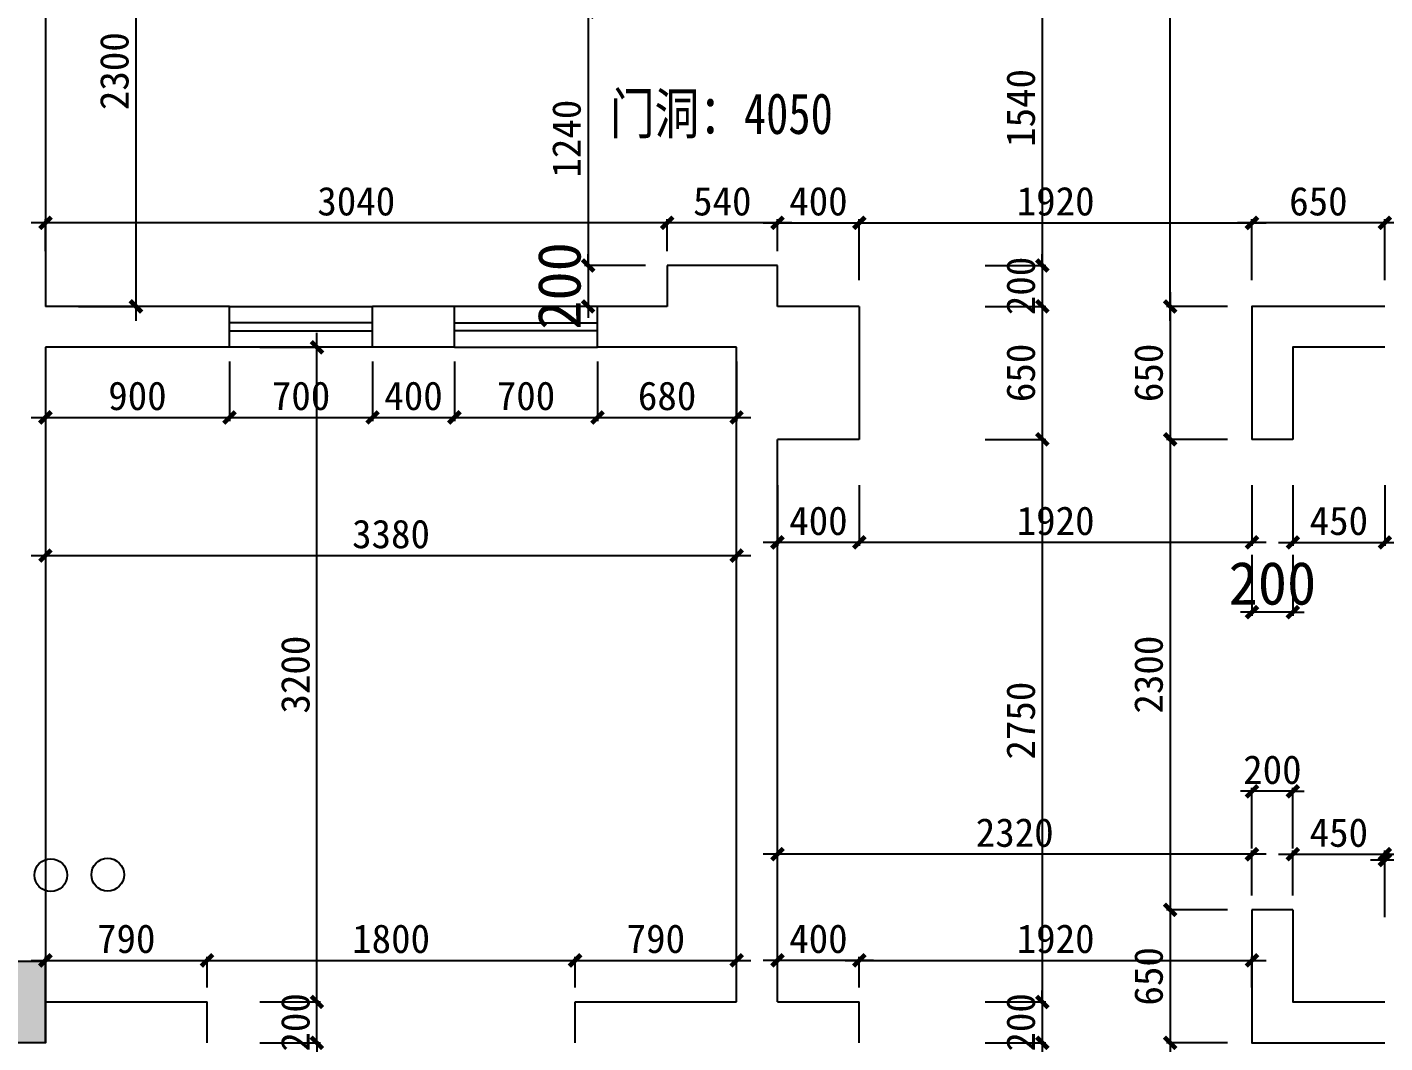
# Model space of a CAD drawing. Header units: millimetres. Extents: x 561810 to 956823, y -438984 to -391712.
# Drawn here: x 627831 to 634470, y -402743 to -397778 of the extents above; entities that cross this region are included whole.
import ezdxf

# ---------------------------------------------------------------- set-up
doc = ezdxf.new("R2010")
doc.units = ezdxf.units.MM
doc.header["$LTSCALE"] = 10
doc.header["$MEASUREMENT"] = 0
doc.layers.get('0').update_dxf_attribs({"linetype": 'CONTINUOUS'})
doc.layers.get('DEFPOINTS').update_dxf_attribs({"color": 1, "linetype": 'CONTINUOUS'})
for name, color, linetype in [('COLUMN', 7, 'CONTINUOUS'), ('PUB_HATCH', 144, 'CONTINUOUS'), ('WALL', 7, 'CONTINUOUS'), ('WINDOW', 4, 'CONTINUOUS'), ('填充', 8, 'CONTINUOUS')]:
    doc.layers.add(name, color=color, linetype=linetype)
doc.styles.add('12', font='', dxfattribs={"width": 0.8})
doc.styles.add('施洛华标注样式', font='')
doc.styles.get('12').set_extended_font_data('SimSun')
doc.styles.get('施洛华标注样式').set_extended_font_data('SimSun')
doc.dimstyles.new('外标尺寸', dxfattribs={"dimscale": 70, "dimtxt": 3, "dimasz": 0.8, "dimexe": 0.25, "dimexo": 1, "dimgap": 0.5, "dimtad": 1, "dimdec": 0, "dimtxsty": '施洛华标注样式', "dimblk": 'ARCHTICK', "dimcen": 1.5, "dimdle": 1, "dimclrd": 250, "dimclre": 250, "dimclrt": 62, "dimadec": 0, "dimazin": 0, "dimtfac": 1, "dimtdec": 0, "dimtix": 1, "dimtmove": 1, "dimatfit": 3, "dimldrblk": 'ARCHTICK', "dimfxl": 0, "dimarcsym": 0})

# ---------------------------------------------------------------- blocks, each defined once
blk = doc.blocks.new('_ARCHTICK')
at = {"color": 0, "linetype": 'ByBlock', "const_width": 0.4}
blk.add_lwpolyline([(-0.5, -0.5), (0.5, 0.5)], dxfattribs=at)
blk = doc.blocks.new('*D477')
at = {"color": 250, "lineweight": -2}
for p, q in [((628363, -396772.8), (628363, -399212.8)), ((628083, -396842.8), (628380.5, -396842.8)), ((628083, -399142.8), (628380.5, -399142.8))]:
    blk.add_line(p, q, dxfattribs=at)
at = {"layer": 'DEFPOINTS', "color": 0}
for p in [(627920.5, -396842.8), (627920.5, -399142.8), (628363, -399142.8)]:
    blk.add_point(p, dxfattribs=at)
at = {"color": 250, "lineweight": -2, "xscale": 56, "yscale": 56, "zscale": 56}
for p, rotation in [((628363, -396842.8), 90), ((628363, -399142.8), 270)]:
    blk.add_blockref('_ARCHTICK', p, dxfattribs=dict(at, rotation=rotation))
at = {"color": 62, "insert": (628258, -397992.8), "char_height": 140, "attachment_point": 5, "rotation": 90, "style": '施洛华标注样式'}
blk.add_mtext('2300', dxfattribs=at)
blk = doc.blocks.new('*D490')
at = {"color": 250, "lineweight": -2}
for p, q in [((632795.5, -397332.8), (632795.5, -399012.8)), ((632515.5, -397402.8), (632813, -397402.8)), ((632515.5, -398942.8), (632813, -398942.8))]:
    blk.add_line(p, q, dxfattribs=at)
at = {"layer": 'DEFPOINTS', "color": 0}
for p in [(631760.6, -397402.8), (631500.5, -398942.8), (632795.5, -398942.8)]:
    blk.add_point(p, dxfattribs=at)
at = {"color": 250, "lineweight": -2, "xscale": 56, "yscale": 56, "zscale": 56}
for p, rotation in [((632795.5, -397402.8), 90), ((632795.5, -398942.8), 270)]:
    blk.add_blockref('_ARCHTICK', p, dxfattribs=dict(at, rotation=rotation))
at = {"color": 62, "insert": (632690.5, -398172.8), "char_height": 140, "attachment_point": 5, "rotation": 90, "style": '施洛华标注样式'}
blk.add_mtext('1540', dxfattribs=at)
blk = doc.blocks.new('*D491')
at = {"color": 250, "lineweight": -2}
for p, q in [((632795.5, -398942.8), (632795.5, -398886.8)), ((632515.5, -398942.8), (632813, -398942.8)), ((632795.5, -398942.8), (632795.5, -399142.8)), ((632515.5, -399142.8), (632813, -399142.8)), ((632795.5, -399142.8), (632795.5, -399198.8))]:
    blk.add_line(p, q, dxfattribs=at)
at = {"layer": 'DEFPOINTS', "color": 0}
for p in [(631500.5, -398942.8), (631900.6, -399142.8), (632795.5, -399142.8)]:
    blk.add_point(p, dxfattribs=at)
at = {"color": 250, "lineweight": -2, "xscale": 56, "yscale": 56, "zscale": 56}
for p, rotation in [((632795.5, -398942.8), 270), ((632795.5, -399142.8), 90)]:
    blk.add_blockref('_ARCHTICK', p, dxfattribs=dict(at, rotation=rotation))
at = {"color": 62, "insert": (632690.5, -399042.8), "char_height": 140, "attachment_point": 5, "rotation": 90, "style": '施洛华标注样式'}
blk.add_mtext('200', dxfattribs=at)
blk = doc.blocks.new('*D497')
at = {"color": 250, "lineweight": -2}
for p, q in [((630574.3, -397632.8), (630574.3, -399012.8)), ((630854.3, -397702.8), (630556.8, -397702.8)), ((630854.3, -398942.8), (630556.8, -398942.8))]:
    blk.add_line(p, q, dxfattribs=at)
at = {"layer": 'DEFPOINTS', "color": 0}
for p in [(630960.5, -397702.8), (630574.3, -398942.8), (630960.5, -398942.8)]:
    blk.add_point(p, dxfattribs=at)
at = {"color": 250, "lineweight": -2, "xscale": 56, "yscale": 56, "zscale": 56}
for p, rotation in [((630574.3, -397702.8), 90), ((630574.3, -398942.8), 270)]:
    blk.add_blockref('_ARCHTICK', p, dxfattribs=dict(at, rotation=rotation))
at = {"color": 62, "insert": (630469.3, -398322.8), "char_height": 140, "attachment_point": 5, "rotation": 90, "style": '施洛华标注样式'}
blk.add_mtext('1240', dxfattribs=at)
blk = doc.blocks.new('*D498')
at = {"color": 250, "lineweight": -2}
for p, q in [((630574.3, -398942.8), (630574.3, -398886.8)), ((630854.3, -398942.8), (630556.8, -398942.8)), ((630574.3, -398942.8), (630574.3, -399142.8)), ((630854.3, -399142.8), (630556.8, -399142.8)), ((630574.3, -399142.8), (630574.3, -399198.8))]:
    blk.add_line(p, q, dxfattribs=at)
at = {"layer": 'DEFPOINTS', "color": 0}
for p in [(630960.5, -398942.8), (630574.3, -399142.8), (630960.5, -399142.8)]:
    blk.add_point(p, dxfattribs=at)
at = {"color": 250, "lineweight": -2, "xscale": 56, "yscale": 56, "zscale": 56}
for p, rotation in [((630574.3, -398942.8), 270), ((630574.3, -399142.8), 90)]:
    blk.add_blockref('_ARCHTICK', p, dxfattribs=dict(at, rotation=rotation))
at = {"color": 62, "insert": (630434.3, -399042.8), "char_height": 210, "attachment_point": 5, "rotation": 90, "style": '施洛华标注样式'}
blk.add_mtext('200', dxfattribs=at)
blk = doc.blocks.new('*D518')
at = {"color": 250, "lineweight": -2}
for p, q in [((638930.5, -398734.3), (634400.5, -398734.3)), ((634470.5, -399014.3), (634470.5, -398716.8)), ((638860.5, -399014.3), (638860.5, -398716.8))]:
    blk.add_line(p, q, dxfattribs=at)
at = {"layer": 'DEFPOINTS', "color": 0}
for p in [(634470.5, -398734.3), (634470.5, -399142.8), (638860.5, -399142.8)]:
    blk.add_point(p, dxfattribs=at)
at = {"color": 250, "lineweight": -2, "xscale": 56, "yscale": 56, "zscale": 56, "rotation": 180}
blk.add_blockref('_ARCHTICK', (634470.5, -398734.3), dxfattribs=at)
at = {"color": 250, "lineweight": -2, "xscale": 56, "yscale": 56, "zscale": 56}
blk.add_blockref('_ARCHTICK', (638860.5, -398734.3), dxfattribs=at)
at = {"color": 62, "insert": (636665.5, -398629.3), "char_height": 140, "attachment_point": 5, "style": '施洛华标注样式'}
blk.add_mtext('4390', dxfattribs=at)
blk = doc.blocks.new('*D519')
at = {"color": 250, "lineweight": -2}
for p, q in [((634540.5, -398734.3), (633750.6, -398734.3)), ((633820.6, -399014.3), (633820.6, -398716.8)), ((634470.5, -399014.3), (634470.5, -398716.8))]:
    blk.add_line(p, q, dxfattribs=at)
at = {"layer": 'DEFPOINTS', "color": 0}
for p in [(633820.6, -398734.3), (633820.6, -399142.8), (634470.5, -399142.8)]:
    blk.add_point(p, dxfattribs=at)
at = {"color": 250, "lineweight": -2, "xscale": 56, "yscale": 56, "zscale": 56, "rotation": 180}
blk.add_blockref('_ARCHTICK', (633820.6, -398734.3), dxfattribs=at)
at = {"color": 250, "lineweight": -2, "xscale": 56, "yscale": 56, "zscale": 56}
blk.add_blockref('_ARCHTICK', (634470.5, -398734.3), dxfattribs=at)
at = {"color": 62, "insert": (634145.5, -398629.3), "char_height": 140, "attachment_point": 5, "style": '施洛华标注样式'}
blk.add_mtext('650', dxfattribs=at)
blk = doc.blocks.new('*D520')
at = {"color": 250, "lineweight": -2}
for p, q in [((633420.6, -399212.8), (633420.6, -392572.8)), ((633700.6, -392642.8), (633403.1, -392642.8)), ((633700.6, -399142.8), (633403.1, -399142.8))]:
    blk.add_line(p, q, dxfattribs=at)
at = {"layer": 'DEFPOINTS', "color": 0}
for p in [(633420.6, -392642.8), (633820.6, -392642.8), (633820.6, -399142.8)]:
    blk.add_point(p, dxfattribs=at)
at = {"color": 250, "lineweight": -2, "xscale": 56, "yscale": 56, "zscale": 56}
for p, rotation in [((633420.6, -392642.8), 90), ((633420.6, -399142.8), 270)]:
    blk.add_blockref('_ARCHTICK', p, dxfattribs=dict(at, rotation=rotation))
at = {"color": 62, "insert": (633315.6, -395892.8), "char_height": 140, "attachment_point": 5, "rotation": 90, "style": '施洛华标注样式'}
blk.add_mtext('6500', dxfattribs=at)
blk = doc.blocks.new('*D521')
at = {"color": 250, "lineweight": -2}
for p, q in [((633420.6, -399072.8), (633420.6, -399862.8)), ((633700.6, -399142.8), (633403.1, -399142.8)), ((633700.6, -399792.8), (633403.1, -399792.8))]:
    blk.add_line(p, q, dxfattribs=at)
at = {"layer": 'DEFPOINTS', "color": 0}
for p in [(633820.6, -399142.8), (633420.6, -399792.8), (633820.6, -399792.8)]:
    blk.add_point(p, dxfattribs=at)
at = {"color": 250, "lineweight": -2, "xscale": 56, "yscale": 56, "zscale": 56}
for p, rotation in [((633420.6, -399142.8), 90), ((633420.6, -399792.8), 270)]:
    blk.add_blockref('_ARCHTICK', p, dxfattribs=dict(at, rotation=rotation))
at = {"color": 62, "insert": (633315.6, -399467.8), "char_height": 140, "attachment_point": 5, "rotation": 90, "style": '施洛华标注样式'}
blk.add_mtext('650', dxfattribs=at)
blk = doc.blocks.new('*D522')
at = {"color": 250, "lineweight": -2}
for p, q in [((633420.6, -399722.8), (633420.6, -402162.8)), ((633700.6, -399792.8), (633403.1, -399792.8)), ((633700.6, -402092.8), (633403.1, -402092.8))]:
    blk.add_line(p, q, dxfattribs=at)
at = {"layer": 'DEFPOINTS', "color": 0}
for p in [(633820.6, -399792.8), (633420.6, -402092.8), (633820.6, -402092.8)]:
    blk.add_point(p, dxfattribs=at)
at = {"color": 250, "lineweight": -2, "xscale": 56, "yscale": 56, "zscale": 56}
for p, rotation in [((633420.6, -399792.8), 90), ((633420.6, -402092.8), 270)]:
    blk.add_blockref('_ARCHTICK', p, dxfattribs=dict(at, rotation=rotation))
at = {"color": 62, "insert": (633315.6, -400942.8), "char_height": 140, "attachment_point": 5, "rotation": 90, "style": '施洛华标注样式'}
blk.add_mtext('2300', dxfattribs=at)
blk = doc.blocks.new('*D523')
at = {"color": 250, "lineweight": -2}
for p, q in [((633420.6, -402022.8), (633420.6, -402812.8)), ((633700.6, -402092.8), (633403.1, -402092.8)), ((633700.6, -402742.8), (633403.1, -402742.8))]:
    blk.add_line(p, q, dxfattribs=at)
at = {"layer": 'DEFPOINTS', "color": 0}
for p in [(633820.6, -402092.8), (633420.6, -402742.8), (633820.6, -402742.8)]:
    blk.add_point(p, dxfattribs=at)
at = {"color": 250, "lineweight": -2, "xscale": 56, "yscale": 56, "zscale": 56}
for p, rotation in [((633420.6, -402092.8), 90), ((633420.6, -402742.8), 270)]:
    blk.add_blockref('_ARCHTICK', p, dxfattribs=dict(at, rotation=rotation))
at = {"color": 62, "insert": (633315.6, -402417.8), "char_height": 140, "attachment_point": 5, "rotation": 90, "style": '施洛华标注样式'}
blk.add_mtext('650', dxfattribs=at)
blk = doc.blocks.new('*D524')
at = {"color": 250, "lineweight": -2}
for p, q in [((633420.6, -402672.8), (633420.6, -404622.8)), ((633700.6, -402742.8), (633403.1, -402742.8)), ((633700.6, -404552.8), (633403.1, -404552.8))]:
    blk.add_line(p, q, dxfattribs=at)
at = {"layer": 'DEFPOINTS', "color": 0}
for p in [(633820.6, -402742.8), (633420.6, -404552.8), (633820.6, -404552.8)]:
    blk.add_point(p, dxfattribs=at)
at = {"color": 250, "lineweight": -2, "xscale": 56, "yscale": 56, "zscale": 56}
for p, rotation in [((633420.6, -402742.8), 90), ((633420.6, -404552.8), 270)]:
    blk.add_blockref('_ARCHTICK', p, dxfattribs=dict(at, rotation=rotation))
at = {"color": 62, "insert": (633315.6, -403647.8), "char_height": 140, "attachment_point": 5, "rotation": 90, "style": '施洛华标注样式'}
blk.add_mtext('1810', dxfattribs=at)
blk = doc.blocks.new('*D525')
at = {"color": 250, "lineweight": -2}
for p, q in [((634867.8, -399272.8), (634867.8, -399862.8)), ((634587.8, -399342.8), (634885.3, -399342.8)), ((634587.8, -399792.8), (634885.3, -399792.8))]:
    blk.add_line(p, q, dxfattribs=at)
at = {"layer": 'DEFPOINTS', "color": 0}
for p in [(634470.5, -399342.8), (634020.6, -399792.8), (634867.8, -399792.8)]:
    blk.add_point(p, dxfattribs=at)
at = {"color": 250, "lineweight": -2, "xscale": 56, "yscale": 56, "zscale": 56}
for p, rotation in [((634867.8, -399342.8), 90), ((634867.8, -399792.8), 270)]:
    blk.add_blockref('_ARCHTICK', p, dxfattribs=dict(at, rotation=rotation))
at = {"color": 62, "insert": (634762.8, -399567.8), "char_height": 140, "attachment_point": 5, "rotation": 90, "style": '施洛华标注样式'}
blk.add_mtext('450', dxfattribs=at)
blk = doc.blocks.new('*D526')
at = {"color": 250, "lineweight": -2}
for p, q in [((634839.8, -399722.8), (634839.8, -402162.8)), ((634559.8, -399792.8), (634857.3, -399792.8)), ((634559.8, -402092.8), (634857.3, -402092.8))]:
    blk.add_line(p, q, dxfattribs=at)
at = {"layer": 'DEFPOINTS', "color": 0}
for p in [(634020.6, -399792.8), (634020.6, -402092.8), (634839.8, -402092.8)]:
    blk.add_point(p, dxfattribs=at)
at = {"color": 250, "lineweight": -2, "xscale": 56, "yscale": 56, "zscale": 56}
for p, rotation in [((634839.8, -399792.8), 90), ((634839.8, -402092.8), 270)]:
    blk.add_blockref('_ARCHTICK', p, dxfattribs=dict(at, rotation=rotation))
at = {"color": 62, "insert": (634734.8, -400942.8), "char_height": 140, "attachment_point": 5, "rotation": 90, "style": '施洛华标注样式'}
blk.add_mtext('2300', dxfattribs=at)
blk = doc.blocks.new('*D527')
at = {"color": 250, "lineweight": -2}
for p, q in [((634839.8, -402022.8), (634839.8, -402612.8)), ((634559.8, -402092.8), (634857.3, -402092.8)), ((634559.8, -402542.8), (634857.3, -402542.8))]:
    blk.add_line(p, q, dxfattribs=at)
at = {"layer": 'DEFPOINTS', "color": 0}
for p in [(634020.6, -402092.8), (634470.5, -402542.8), (634839.8, -402542.8)]:
    blk.add_point(p, dxfattribs=at)
at = {"color": 250, "lineweight": -2, "xscale": 56, "yscale": 56, "zscale": 56}
for p, rotation in [((634839.8, -402092.8), 90), ((634839.8, -402542.8), 270)]:
    blk.add_blockref('_ARCHTICK', p, dxfattribs=dict(at, rotation=rotation))
at = {"color": 62, "insert": (634734.8, -402317.8), "char_height": 140, "attachment_point": 5, "rotation": 90, "style": '施洛华标注样式'}
blk.add_mtext('450', dxfattribs=at)
blk = doc.blocks.new('*D530')
at = {"color": 250, "lineweight": -2}
for p, q in [((634020.6, -402022.8), (634020.6, -401803.2)), ((634470.5, -402100.7), (634470.5, -401803.2)), ((633950.6, -401820.7), (634540.5, -401820.7))]:
    blk.add_line(p, q, dxfattribs=at)
at = {"layer": 'DEFPOINTS', "color": 0}
for p in [(634470.5, -401820.7), (634020.6, -402092.8), (634470.5, -402542.8)]:
    blk.add_point(p, dxfattribs=at)
at = {"color": 250, "lineweight": -2, "xscale": 56, "yscale": 56, "zscale": 56, "rotation": 180}
blk.add_blockref('_ARCHTICK', (634020.6, -401820.7), dxfattribs=at)
at = {"color": 250, "lineweight": -2, "xscale": 56, "yscale": 56, "zscale": 56}
blk.add_blockref('_ARCHTICK', (634470.5, -401820.7), dxfattribs=at)
at = {"color": 62, "insert": (634245.5, -401715.7), "char_height": 140, "attachment_point": 5, "style": '施洛华标注样式'}
blk.add_mtext('450', dxfattribs=at)
blk = doc.blocks.new('*D531')
at = {"color": 250, "lineweight": -2}
for p, q in [((634400.5, -401848.7), (638930.5, -401848.7)), ((634470.5, -402128.7), (634470.5, -401831.2)), ((638860.5, -402128.7), (638860.5, -401831.2))]:
    blk.add_line(p, q, dxfattribs=at)
at = {"layer": 'DEFPOINTS', "color": 0}
for p in [(638860.5, -401848.7), (634470.5, -402542.8), (638860.5, -402542.8)]:
    blk.add_point(p, dxfattribs=at)
at = {"color": 250, "lineweight": -2, "xscale": 56, "yscale": 56, "zscale": 56, "rotation": 180}
blk.add_blockref('_ARCHTICK', (634470.5, -401848.7), dxfattribs=at)
at = {"color": 250, "lineweight": -2, "xscale": 56, "yscale": 56, "zscale": 56}
blk.add_blockref('_ARCHTICK', (638860.5, -401848.7), dxfattribs=at)
at = {"color": 62, "insert": (636665.5, -401743.7), "char_height": 140, "attachment_point": 5, "style": '施洛华标注样式'}
blk.add_mtext('4390', dxfattribs=at)
blk = doc.blocks.new('*D534')
at = {"color": 250, "lineweight": -2}
for p, q in [((633820.6, -401513.2), (633764.6, -401513.2)), ((633820.6, -401793.2), (633820.6, -401495.7)), ((634020.6, -401513.2), (633820.6, -401513.2)), ((634020.6, -401793.2), (634020.6, -401495.7)), ((634020.6, -401513.2), (634076.6, -401513.2))]:
    blk.add_line(p, q, dxfattribs=at)
at = {"layer": 'DEFPOINTS', "color": 0}
for p in [(633820.6, -401513.2), (633820.6, -402092.8), (634020.6, -402092.8)]:
    blk.add_point(p, dxfattribs=at)
at = {"color": 250, "lineweight": -2, "xscale": 56, "yscale": 56, "zscale": 56}
blk.add_blockref('_ARCHTICK', (633820.6, -401513.2), dxfattribs=at)
at = {"color": 250, "lineweight": -2, "xscale": 56, "yscale": 56, "zscale": 56, "rotation": 180}
blk.add_blockref('_ARCHTICK', (634020.6, -401513.2), dxfattribs=at)
at = {"color": 62, "insert": (633920.6, -401408.2), "char_height": 140, "attachment_point": 5, "style": '施洛华标注样式'}
blk.add_mtext('200', dxfattribs=at)
blk = doc.blocks.new('*D535')
at = {"color": 250, "lineweight": -2}
for p, q in [((631500.5, -402022.8), (631500.5, -401803.2)), ((633820.6, -402022.8), (633820.6, -401803.2)), ((633890.6, -401820.7), (631430.5, -401820.7))]:
    blk.add_line(p, q, dxfattribs=at)
at = {"layer": 'DEFPOINTS', "color": 0}
for p in [(631500.5, -401820.7), (631500.5, -402092.8), (633820.6, -402092.8)]:
    blk.add_point(p, dxfattribs=at)
at = {"color": 250, "lineweight": -2, "xscale": 56, "yscale": 56, "zscale": 56, "rotation": 180}
blk.add_blockref('_ARCHTICK', (631500.5, -401820.7), dxfattribs=at)
at = {"color": 250, "lineweight": -2, "xscale": 56, "yscale": 56, "zscale": 56}
blk.add_blockref('_ARCHTICK', (633820.6, -401820.7), dxfattribs=at)
at = {"color": 62, "insert": (632660.5, -401715.7), "char_height": 140, "attachment_point": 5, "style": '施洛华标注样式'}
blk.add_mtext('2320', dxfattribs=at)
blk = doc.blocks.new('*D536')
at = {"color": 250, "lineweight": -2}
for p, q in [((634020.6, -400016.4), (634020.6, -400313.9)), ((634470.5, -400016.4), (634470.5, -400313.9)), ((633950.6, -400296.4), (634540.5, -400296.4))]:
    blk.add_line(p, q, dxfattribs=at)
at = {"layer": 'DEFPOINTS', "color": 0}
for p in [(634470.5, -399342.8), (634020.6, -399792.8), (634470.5, -400296.4)]:
    blk.add_point(p, dxfattribs=at)
at = {"color": 250, "lineweight": -2, "xscale": 56, "yscale": 56, "zscale": 56, "rotation": 180}
blk.add_blockref('_ARCHTICK', (634020.6, -400296.4), dxfattribs=at)
at = {"color": 250, "lineweight": -2, "xscale": 56, "yscale": 56, "zscale": 56}
blk.add_blockref('_ARCHTICK', (634470.5, -400296.4), dxfattribs=at)
at = {"color": 62, "insert": (634245.5, -400191.4), "char_height": 140, "attachment_point": 5, "style": '施洛华标注样式'}
blk.add_mtext('450', dxfattribs=at)
blk = doc.blocks.new('*D537')
at = {"color": 250, "lineweight": -2}
for p, q in [((634470.5, -400016.4), (634470.5, -400313.9)), ((638860.5, -400016.4), (638860.5, -400313.9)), ((634400.5, -400296.4), (638930.5, -400296.4))]:
    blk.add_line(p, q, dxfattribs=at)
at = {"layer": 'DEFPOINTS', "color": 0}
for p in [(634470.5, -399342.8), (638860.5, -399342.8), (638860.5, -400296.4)]:
    blk.add_point(p, dxfattribs=at)
at = {"color": 250, "lineweight": -2, "xscale": 56, "yscale": 56, "zscale": 56, "rotation": 180}
blk.add_blockref('_ARCHTICK', (634470.5, -400296.4), dxfattribs=at)
at = {"color": 250, "lineweight": -2, "xscale": 56, "yscale": 56, "zscale": 56}
blk.add_blockref('_ARCHTICK', (638860.5, -400296.4), dxfattribs=at)
at = {"color": 62, "insert": (636665.5, -400191.4), "char_height": 140, "attachment_point": 5, "style": '施洛华标注样式'}
blk.add_mtext('4390', dxfattribs=at)
blk = doc.blocks.new('*D542')
at = {"color": 250, "lineweight": -2}
for p, q in [((631430.5, -398734.3), (631970.6, -398734.3)), ((631500.5, -398872.8), (631500.5, -398716.8)), ((631900.6, -399014.3), (631900.6, -398716.8))]:
    blk.add_line(p, q, dxfattribs=at)
at = {"layer": 'DEFPOINTS', "color": 0}
for p in [(631900.6, -398734.3), (631500.5, -398942.8), (631900.6, -399142.8)]:
    blk.add_point(p, dxfattribs=at)
at = {"color": 250, "lineweight": -2, "xscale": 56, "yscale": 56, "zscale": 56, "rotation": 180}
blk.add_blockref('_ARCHTICK', (631500.5, -398734.3), dxfattribs=at)
at = {"color": 250, "lineweight": -2, "xscale": 56, "yscale": 56, "zscale": 56}
blk.add_blockref('_ARCHTICK', (631900.6, -398734.3), dxfattribs=at)
at = {"color": 62, "insert": (631700.6, -398629.3), "char_height": 140, "attachment_point": 5, "style": '施洛华标注样式'}
blk.add_mtext('400', dxfattribs=at)
blk = doc.blocks.new('*D543')
at = {"color": 250, "lineweight": -2}
for p, q in [((631830.6, -398734.3), (633890.6, -398734.3)), ((631900.6, -399014.3), (631900.6, -398716.8)), ((633820.6, -399014.3), (633820.6, -398716.8))]:
    blk.add_line(p, q, dxfattribs=at)
at = {"layer": 'DEFPOINTS', "color": 0}
for p in [(633820.6, -398734.3), (631900.6, -399142.8), (633820.6, -399142.8)]:
    blk.add_point(p, dxfattribs=at)
at = {"color": 250, "lineweight": -2, "xscale": 56, "yscale": 56, "zscale": 56, "rotation": 180}
blk.add_blockref('_ARCHTICK', (631900.6, -398734.3), dxfattribs=at)
at = {"color": 250, "lineweight": -2, "xscale": 56, "yscale": 56, "zscale": 56}
blk.add_blockref('_ARCHTICK', (633820.6, -398734.3), dxfattribs=at)
at = {"color": 62, "insert": (632860.6, -398629.3), "char_height": 140, "attachment_point": 5, "style": '施洛华标注样式'}
blk.add_mtext('1920', dxfattribs=at)
blk = doc.blocks.new('*D544')
at = {"color": 250, "lineweight": -2}
for p, q in [((632795.5, -399072.8), (632795.5, -399862.8)), ((632515.5, -399142.8), (632813, -399142.8)), ((632515.5, -399792.8), (632813, -399792.8))]:
    blk.add_line(p, q, dxfattribs=at)
at = {"layer": 'DEFPOINTS', "color": 0}
for p in [(631900.6, -399142.8), (631900.6, -399792.8), (632795.5, -399792.8)]:
    blk.add_point(p, dxfattribs=at)
at = {"color": 250, "lineweight": -2, "xscale": 56, "yscale": 56, "zscale": 56}
for p, rotation in [((632795.5, -399142.8), 90), ((632795.5, -399792.8), 270)]:
    blk.add_blockref('_ARCHTICK', p, dxfattribs=dict(at, rotation=rotation))
at = {"color": 62, "insert": (632690.5, -399467.8), "char_height": 140, "attachment_point": 5, "rotation": 90, "style": '施洛华标注样式'}
blk.add_mtext('650', dxfattribs=at)
blk = doc.blocks.new('*D545')
at = {"color": 250, "lineweight": -2}
for p, q in [((631570.5, -398734.3), (630890.5, -398734.3)), ((630960.5, -398872.8), (630960.5, -398716.8)), ((631500.5, -398872.8), (631500.5, -398716.8))]:
    blk.add_line(p, q, dxfattribs=at)
at = {"layer": 'DEFPOINTS', "color": 0}
for p in [(630960.5, -398734.3), (630960.5, -398942.8), (631500.5, -398942.8)]:
    blk.add_point(p, dxfattribs=at)
at = {"color": 250, "lineweight": -2, "xscale": 56, "yscale": 56, "zscale": 56, "rotation": 180}
blk.add_blockref('_ARCHTICK', (630960.5, -398734.3), dxfattribs=at)
at = {"color": 250, "lineweight": -2, "xscale": 56, "yscale": 56, "zscale": 56}
blk.add_blockref('_ARCHTICK', (631500.5, -398734.3), dxfattribs=at)
at = {"color": 62, "insert": (631230.5, -398629.3), "char_height": 140, "attachment_point": 5, "style": '施洛华标注样式'}
blk.add_mtext('540', dxfattribs=at)
blk = doc.blocks.new('*D546')
at = {"color": 250, "lineweight": -2}
for p, q in [((632795.5, -399722.8), (632795.5, -402612.8)), ((632515.5, -399792.8), (632813, -399792.8)), ((632515.5, -402542.8), (632813, -402542.8))]:
    blk.add_line(p, q, dxfattribs=at)
at = {"layer": 'DEFPOINTS', "color": 0}
for p in [(631900.6, -399792.8), (631900.6, -402542.8), (632795.5, -402542.8)]:
    blk.add_point(p, dxfattribs=at)
at = {"color": 250, "lineweight": -2, "xscale": 56, "yscale": 56, "zscale": 56}
for p, rotation in [((632795.5, -399792.8), 90), ((632795.5, -402542.8), 270)]:
    blk.add_blockref('_ARCHTICK', p, dxfattribs=dict(at, rotation=rotation))
at = {"color": 62, "insert": (632690.5, -401167.8), "char_height": 140, "attachment_point": 5, "rotation": 90, "style": '施洛华标注样式'}
blk.add_mtext('2750', dxfattribs=at)
blk = doc.blocks.new('*D547')
at = {"color": 250, "lineweight": -2}
for p, q in [((632515.5, -402542.8), (632813, -402542.8)), ((632795.5, -402542.8), (632795.5, -402486.8)), ((632795.5, -402542.8), (632795.5, -402742.8)), ((632515.5, -402742.8), (632813, -402742.8)), ((632795.5, -402742.8), (632795.5, -402798.8))]:
    blk.add_line(p, q, dxfattribs=at)
at = {"layer": 'DEFPOINTS', "color": 0}
for p in [(631900.6, -402542.8), (631900.6, -402742.8), (632795.5, -402742.8)]:
    blk.add_point(p, dxfattribs=at)
at = {"color": 250, "lineweight": -2, "xscale": 56, "yscale": 56, "zscale": 56}
for p, rotation in [((632795.5, -402542.8), 270), ((632795.5, -402742.8), 90)]:
    blk.add_blockref('_ARCHTICK', p, dxfattribs=dict(at, rotation=rotation))
at = {"color": 62, "insert": (632690.5, -402642.8), "char_height": 140, "attachment_point": 5, "rotation": 90, "style": '施洛华标注样式'}
blk.add_mtext('200', dxfattribs=at)
blk = doc.blocks.new('*D565')
at = {"color": 250, "lineweight": -2}
for p, q in [((628968.2, -402542.8), (629265.7, -402542.8)), ((629248.2, -402542.8), (629248.2, -402486.8)), ((629248.2, -402742.8), (629248.2, -402542.8)), ((628968.2, -402742.8), (629265.7, -402742.8)), ((629248.2, -402742.8), (629248.2, -402798.8))]:
    blk.add_line(p, q, dxfattribs=at)
at = {"layer": 'DEFPOINTS', "color": 0}
for p in [(628711, -402542.8), (629248.2, -402542.8), (628711, -402742.8)]:
    blk.add_point(p, dxfattribs=at)
at = {"color": 250, "lineweight": -2, "xscale": 56, "yscale": 56, "zscale": 56}
for p, rotation in [((629248.2, -402542.8), 270), ((629248.2, -402742.8), 90)]:
    blk.add_blockref('_ARCHTICK', p, dxfattribs=dict(at, rotation=rotation))
at = {"color": 62, "insert": (629143.2, -402642.8), "char_height": 140, "attachment_point": 5, "rotation": 90, "style": '施洛华标注样式'}
blk.add_mtext('200', dxfattribs=at)
blk = doc.blocks.new('*D566')
at = {"color": 250, "lineweight": -2}
for p, q in [((629248.2, -402612.8), (629248.2, -399272.8)), ((628968.2, -399342.8), (629265.7, -399342.8)), ((628968.2, -402542.8), (629265.7, -402542.8))]:
    blk.add_line(p, q, dxfattribs=at)
at = {"layer": 'DEFPOINTS', "color": 0}
for p in [(628711, -399342.8), (629248.2, -399342.8), (628711, -402542.8)]:
    blk.add_point(p, dxfattribs=at)
at = {"color": 250, "lineweight": -2, "xscale": 56, "yscale": 56, "zscale": 56}
for p, rotation in [((629248.2, -399342.8), 90), ((629248.2, -402542.8), 270)]:
    blk.add_blockref('_ARCHTICK', p, dxfattribs=dict(at, rotation=rotation))
at = {"color": 62, "insert": (629143.2, -400942.8), "char_height": 140, "attachment_point": 5, "rotation": 90, "style": '施洛华标注样式'}
blk.add_mtext('3200', dxfattribs=at)
blk = doc.blocks.new('*D567')
at = {"color": 250, "lineweight": -2}
for p, q in [((631030.5, -398734.3), (627850.5, -398734.3)), ((627920.5, -398872.8), (627920.5, -398716.8)), ((630960.5, -398872.8), (630960.5, -398716.8))]:
    blk.add_line(p, q, dxfattribs=at)
at = {"layer": 'DEFPOINTS', "color": 0}
for p in [(627920.5, -398734.3), (627920.5, -398942.8), (630960.5, -398942.8)]:
    blk.add_point(p, dxfattribs=at)
at = {"color": 250, "lineweight": -2, "xscale": 56, "yscale": 56, "zscale": 56, "rotation": 180}
blk.add_blockref('_ARCHTICK', (627920.5, -398734.3), dxfattribs=at)
at = {"color": 250, "lineweight": -2, "xscale": 56, "yscale": 56, "zscale": 56}
blk.add_blockref('_ARCHTICK', (630960.5, -398734.3), dxfattribs=at)
at = {"color": 62, "insert": (629440.5, -398629.3), "char_height": 140, "attachment_point": 5, "style": '施洛华标注样式'}
blk.add_mtext('3040', dxfattribs=at)
blk = doc.blocks.new('*D568')
at = {"color": 250, "lineweight": -2}
for p, q in [((627920.5, -399412.8), (627920.5, -399703.2)), ((628820.5, -399412.8), (628820.5, -399703.2)), ((627850.5, -399685.7), (628890.5, -399685.7))]:
    blk.add_line(p, q, dxfattribs=at)
at = {"layer": 'DEFPOINTS', "color": 0}
for p in [(627920.5, -399342.8), (628820.5, -399342.8), (628820.5, -399685.7)]:
    blk.add_point(p, dxfattribs=at)
at = {"color": 250, "lineweight": -2, "xscale": 56, "yscale": 56, "zscale": 56, "rotation": 180}
blk.add_blockref('_ARCHTICK', (627920.5, -399685.7), dxfattribs=at)
at = {"color": 250, "lineweight": -2, "xscale": 56, "yscale": 56, "zscale": 56}
blk.add_blockref('_ARCHTICK', (628820.5, -399685.7), dxfattribs=at)
at = {"color": 62, "insert": (628370.5, -399580.7), "char_height": 140, "attachment_point": 5, "style": '施洛华标注样式'}
blk.add_mtext('900', dxfattribs=at)
blk = doc.blocks.new('*D569')
at = {"color": 250, "lineweight": -2}
for p, q in [((628820.5, -399412.8), (628820.5, -399703.2)), ((629520.5, -399412.8), (629520.5, -399703.2)), ((628750.5, -399685.7), (629590.5, -399685.7))]:
    blk.add_line(p, q, dxfattribs=at)
at = {"layer": 'DEFPOINTS', "color": 0}
for p in [(628820.5, -399342.8), (629520.5, -399342.8), (629520.5, -399685.7)]:
    blk.add_point(p, dxfattribs=at)
at = {"color": 250, "lineweight": -2, "xscale": 56, "yscale": 56, "zscale": 56, "rotation": 180}
blk.add_blockref('_ARCHTICK', (628820.5, -399685.7), dxfattribs=at)
at = {"color": 250, "lineweight": -2, "xscale": 56, "yscale": 56, "zscale": 56}
blk.add_blockref('_ARCHTICK', (629520.5, -399685.7), dxfattribs=at)
at = {"color": 62, "insert": (629170.5, -399580.7), "char_height": 140, "attachment_point": 5, "style": '施洛华标注样式'}
blk.add_mtext('700', dxfattribs=at)
blk = doc.blocks.new('*D570')
at = {"color": 250, "lineweight": -2}
for p, q in [((629520.5, -399412.8), (629520.5, -399703.2)), ((629920.5, -399412.8), (629920.5, -399703.2)), ((629450.5, -399685.7), (629990.5, -399685.7))]:
    blk.add_line(p, q, dxfattribs=at)
at = {"layer": 'DEFPOINTS', "color": 0}
for p in [(629520.5, -399342.8), (629920.5, -399342.8), (629920.5, -399685.7)]:
    blk.add_point(p, dxfattribs=at)
at = {"color": 250, "lineweight": -2, "xscale": 56, "yscale": 56, "zscale": 56, "rotation": 180}
blk.add_blockref('_ARCHTICK', (629520.5, -399685.7), dxfattribs=at)
at = {"color": 250, "lineweight": -2, "xscale": 56, "yscale": 56, "zscale": 56}
blk.add_blockref('_ARCHTICK', (629920.5, -399685.7), dxfattribs=at)
at = {"color": 62, "insert": (629720.5, -399580.7), "char_height": 140, "attachment_point": 5, "style": '施洛华标注样式'}
blk.add_mtext('400', dxfattribs=at)
blk = doc.blocks.new('*D571')
at = {"color": 250, "lineweight": -2}
for p, q in [((629920.5, -399412.8), (629920.5, -399703.2)), ((630620.5, -399412.8), (630620.5, -399703.2)), ((629850.5, -399685.7), (630690.5, -399685.7))]:
    blk.add_line(p, q, dxfattribs=at)
at = {"layer": 'DEFPOINTS', "color": 0}
for p in [(629920.5, -399342.8), (630620.5, -399342.8), (630620.5, -399685.7)]:
    blk.add_point(p, dxfattribs=at)
at = {"color": 250, "lineweight": -2, "xscale": 56, "yscale": 56, "zscale": 56, "rotation": 180}
blk.add_blockref('_ARCHTICK', (629920.5, -399685.7), dxfattribs=at)
at = {"color": 250, "lineweight": -2, "xscale": 56, "yscale": 56, "zscale": 56}
blk.add_blockref('_ARCHTICK', (630620.5, -399685.7), dxfattribs=at)
at = {"color": 62, "insert": (630270.5, -399580.7), "char_height": 140, "attachment_point": 5, "style": '施洛华标注样式'}
blk.add_mtext('700', dxfattribs=at)
blk = doc.blocks.new('*D572')
at = {"color": 250, "lineweight": -2}
for p, q in [((630620.5, -399412.8), (630620.5, -399703.2)), ((631300.5, -399412.8), (631300.5, -399703.2)), ((630550.5, -399685.7), (631370.5, -399685.7))]:
    blk.add_line(p, q, dxfattribs=at)
at = {"layer": 'DEFPOINTS', "color": 0}
for p in [(630620.5, -399342.8), (631300.5, -399342.8), (631300.5, -399685.7)]:
    blk.add_point(p, dxfattribs=at)
at = {"color": 250, "lineweight": -2, "xscale": 56, "yscale": 56, "zscale": 56, "rotation": 180}
blk.add_blockref('_ARCHTICK', (630620.5, -399685.7), dxfattribs=at)
at = {"color": 250, "lineweight": -2, "xscale": 56, "yscale": 56, "zscale": 56}
blk.add_blockref('_ARCHTICK', (631300.5, -399685.7), dxfattribs=at)
at = {"color": 62, "insert": (630960.5, -399580.7), "char_height": 140, "attachment_point": 5, "style": '施洛华标注样式'}
blk.add_mtext('680', dxfattribs=at)
blk = doc.blocks.new('*D573')
at = {"color": 250, "lineweight": -2}
for p, q in [((627850.5, -402339.5), (628781, -402339.5)), ((627920.5, -402472.8), (627920.5, -402322)), ((628711, -402472.8), (628711, -402322))]:
    blk.add_line(p, q, dxfattribs=at)
at = {"layer": 'DEFPOINTS', "color": 0}
for p in [(628711, -402339.5), (627920.5, -402542.8), (628711, -402542.8)]:
    blk.add_point(p, dxfattribs=at)
at = {"color": 250, "lineweight": -2, "xscale": 56, "yscale": 56, "zscale": 56, "rotation": 180}
blk.add_blockref('_ARCHTICK', (627920.5, -402339.5), dxfattribs=at)
at = {"color": 250, "lineweight": -2, "xscale": 56, "yscale": 56, "zscale": 56}
blk.add_blockref('_ARCHTICK', (628711, -402339.5), dxfattribs=at)
at = {"color": 62, "insert": (628315.7, -402234.5), "char_height": 140, "attachment_point": 5, "style": '施洛华标注样式'}
blk.add_mtext('790', dxfattribs=at)
blk = doc.blocks.new('*D574')
at = {"color": 250, "lineweight": -2}
for p, q in [((628641, -402339.5), (630580.8, -402339.5)), ((628711, -402472.8), (628711, -402322)), ((630510.8, -402472.8), (630510.8, -402322))]:
    blk.add_line(p, q, dxfattribs=at)
at = {"layer": 'DEFPOINTS', "color": 0}
for p in [(630510.8, -402339.5), (628711, -402542.8), (630510.8, -402542.8)]:
    blk.add_point(p, dxfattribs=at)
at = {"color": 250, "lineweight": -2, "xscale": 56, "yscale": 56, "zscale": 56, "rotation": 180}
blk.add_blockref('_ARCHTICK', (628711, -402339.5), dxfattribs=at)
at = {"color": 250, "lineweight": -2, "xscale": 56, "yscale": 56, "zscale": 56}
blk.add_blockref('_ARCHTICK', (630510.8, -402339.5), dxfattribs=at)
at = {"color": 62, "insert": (629610.9, -402234.5), "char_height": 140, "attachment_point": 5, "style": '施洛华标注样式'}
blk.add_mtext('1800', dxfattribs=at)
blk = doc.blocks.new('*D575')
at = {"color": 250, "lineweight": -2}
for p, q in [((630440.8, -402339.5), (631370.5, -402339.5)), ((630510.8, -402472.8), (630510.8, -402322)), ((631300.5, -402472.8), (631300.5, -402322))]:
    blk.add_line(p, q, dxfattribs=at)
at = {"layer": 'DEFPOINTS', "color": 0}
for p in [(631300.5, -402339.5), (630510.8, -402542.8), (631300.5, -402542.8)]:
    blk.add_point(p, dxfattribs=at)
at = {"color": 250, "lineweight": -2, "xscale": 56, "yscale": 56, "zscale": 56, "rotation": 180}
blk.add_blockref('_ARCHTICK', (630510.8, -402339.5), dxfattribs=at)
at = {"color": 250, "lineweight": -2, "xscale": 56, "yscale": 56, "zscale": 56}
blk.add_blockref('_ARCHTICK', (631300.5, -402339.5), dxfattribs=at)
at = {"color": 62, "insert": (630905.6, -402234.5), "char_height": 140, "attachment_point": 5, "style": '施洛华标注样式'}
blk.add_mtext('790', dxfattribs=at)
blk = doc.blocks.new('*D576')
at = {"color": 250, "lineweight": -2}
for p, q in [((627850.5, -400361.1), (631370.5, -400361.1)), ((627920.5, -400361.1), (627920.5, -400378.6)), ((631300.5, -400361.1), (631300.5, -400378.6))]:
    blk.add_line(p, q, dxfattribs=at)
at = {"layer": 'DEFPOINTS', "color": 0}
for p in [(627920.5, -400334.4), (631300.5, -400334.4), (631300.5, -400361.1)]:
    blk.add_point(p, dxfattribs=at)
at = {"color": 250, "lineweight": -2, "xscale": 56, "yscale": 56, "zscale": 56, "rotation": 180}
blk.add_blockref('_ARCHTICK', (627920.5, -400361.1), dxfattribs=at)
at = {"color": 250, "lineweight": -2, "xscale": 56, "yscale": 56, "zscale": 56}
blk.add_blockref('_ARCHTICK', (631300.5, -400361.1), dxfattribs=at)
at = {"color": 62, "insert": (629610.5, -400256.1), "char_height": 140, "attachment_point": 5, "style": '施洛华标注样式'}
blk.add_mtext('3380', dxfattribs=at)
blk = doc.blocks.new('*D581')
at = {"color": 250, "lineweight": -2}
for p, q in [((633820.6, -400357.4), (633820.6, -400654.9)), ((634020.6, -400357.4), (634020.6, -400654.9)), ((633820.6, -400637.4), (633764.6, -400637.4)), ((634020.6, -400637.4), (633820.6, -400637.4)), ((634020.6, -400637.4), (634076.6, -400637.4))]:
    blk.add_line(p, q, dxfattribs=at)
at = {"layer": 'DEFPOINTS', "color": 0}
for p in [(633820.6, -399792.8), (634020.6, -399792.8), (633820.6, -400637.4)]:
    blk.add_point(p, dxfattribs=at)
at = {"color": 250, "lineweight": -2, "xscale": 56, "yscale": 56, "zscale": 56}
blk.add_blockref('_ARCHTICK', (633820.6, -400637.4), dxfattribs=at)
at = {"color": 250, "lineweight": -2, "xscale": 56, "yscale": 56, "zscale": 56, "rotation": 180}
blk.add_blockref('_ARCHTICK', (634020.6, -400637.4), dxfattribs=at)
at = {"color": 62, "insert": (633920.6, -400497.4), "char_height": 210, "attachment_point": 5, "style": '施洛华标注样式'}
blk.add_mtext('200', dxfattribs=at)
blk = doc.blocks.new('*D582')
at = {"color": 250, "lineweight": -2}
for p, q in [((631900.6, -400016.4), (631900.6, -400313.9)), ((633820.6, -400016.4), (633820.6, -400313.9)), ((633890.6, -400296.4), (631830.6, -400296.4))]:
    blk.add_line(p, q, dxfattribs=at)
at = {"layer": 'DEFPOINTS', "color": 0}
for p in [(631900.6, -399792.8), (633820.6, -399792.8), (631900.6, -400296.4)]:
    blk.add_point(p, dxfattribs=at)
at = {"color": 250, "lineweight": -2, "xscale": 56, "yscale": 56, "zscale": 56, "rotation": 180}
blk.add_blockref('_ARCHTICK', (631900.6, -400296.4), dxfattribs=at)
at = {"color": 250, "lineweight": -2, "xscale": 56, "yscale": 56, "zscale": 56}
blk.add_blockref('_ARCHTICK', (633820.6, -400296.4), dxfattribs=at)
at = {"color": 62, "insert": (632860.6, -400191.4), "char_height": 140, "attachment_point": 5, "style": '施洛华标注样式'}
blk.add_mtext('1920', dxfattribs=at)
blk = doc.blocks.new('*D583')
at = {"color": 250, "lineweight": -2}
for p, q in [((631500.5, -400016.4), (631500.5, -400313.9)), ((631900.6, -400016.4), (631900.6, -400313.9)), ((631970.6, -400296.4), (631430.5, -400296.4))]:
    blk.add_line(p, q, dxfattribs=at)
at = {"layer": 'DEFPOINTS', "color": 0}
for p in [(631500.5, -399792.8), (631900.6, -399792.8), (631500.5, -400296.4)]:
    blk.add_point(p, dxfattribs=at)
at = {"color": 250, "lineweight": -2, "xscale": 56, "yscale": 56, "zscale": 56, "rotation": 180}
blk.add_blockref('_ARCHTICK', (631500.5, -400296.4), dxfattribs=at)
at = {"color": 250, "lineweight": -2, "xscale": 56, "yscale": 56, "zscale": 56}
blk.add_blockref('_ARCHTICK', (631900.6, -400296.4), dxfattribs=at)
at = {"color": 62, "insert": (631700.6, -400191.4), "char_height": 140, "attachment_point": 5, "style": '施洛华标注样式'}
blk.add_mtext('400', dxfattribs=at)
blk = doc.blocks.new('*D584')
at = {"color": 250, "lineweight": -2}
for p, q in [((631970.6, -402339.5), (631430.5, -402339.5)), ((631500.5, -402472.8), (631500.5, -402322)), ((631900.6, -402472.8), (631900.6, -402322))]:
    blk.add_line(p, q, dxfattribs=at)
at = {"layer": 'DEFPOINTS', "color": 0}
for p in [(631500.5, -402339.5), (631500.5, -402542.8), (631900.6, -402542.8)]:
    blk.add_point(p, dxfattribs=at)
at = {"color": 250, "lineweight": -2, "xscale": 56, "yscale": 56, "zscale": 56, "rotation": 180}
blk.add_blockref('_ARCHTICK', (631500.5, -402339.5), dxfattribs=at)
at = {"color": 250, "lineweight": -2, "xscale": 56, "yscale": 56, "zscale": 56}
blk.add_blockref('_ARCHTICK', (631900.6, -402339.5), dxfattribs=at)
at = {"color": 62, "insert": (631700.6, -402234.5), "char_height": 140, "attachment_point": 5, "style": '施洛华标注样式'}
blk.add_mtext('400', dxfattribs=at)
blk = doc.blocks.new('*D585')
at = {"color": 250, "lineweight": -2}
for p, q in [((631830.6, -402339.5), (633890.6, -402339.5)), ((631900.6, -402472.8), (631900.6, -402322)), ((633820.6, -402472.8), (633820.6, -402322))]:
    blk.add_line(p, q, dxfattribs=at)
at = {"layer": 'DEFPOINTS', "color": 0}
for p in [(633820.6, -402339.5), (631900.6, -402542.8), (633820.6, -402542.8)]:
    blk.add_point(p, dxfattribs=at)
at = {"color": 250, "lineweight": -2, "xscale": 56, "yscale": 56, "zscale": 56, "rotation": 180}
blk.add_blockref('_ARCHTICK', (631900.6, -402339.5), dxfattribs=at)
at = {"color": 250, "lineweight": -2, "xscale": 56, "yscale": 56, "zscale": 56}
blk.add_blockref('_ARCHTICK', (633820.6, -402339.5), dxfattribs=at)
at = {"color": 62, "insert": (632860.6, -402234.5), "char_height": 140, "attachment_point": 5, "style": '施洛华标注样式'}
blk.add_mtext('1920', dxfattribs=at)

msp = doc.modelspace()

# ---------------------------------------------------------------- hatches: boundary and pattern name
at = {"layer": 'PUB_HATCH'}
h = msp.add_hatch(color=256, dxfattribs=at)
h.paths.add_polyline_path([(627520.5, -392842.8), (627520.5, -392442.8), (627920.5, -392442.8), (627920.5, -392842.8)])
h.paths.add_polyline_path([(639510.5, -392842.8), (639510.5, -392442.8), (639910.5, -392442.8), (639910.5, -392842.8)])
h.paths.add_polyline_path([(639510.5, -402742.8), (639510.5, -402342.8), (639910.5, -402342.8), (639910.5, -402742.8)])
h.paths.add_polyline_path([(627520.5, -402742.8), (627520.5, -402342.8), (627920.5, -402342.8), (627920.5, -402742.8)])

# ---------------------------------------------------------------- linework, layer by layer
at = {"layer": 'COLUMN'}
msp.add_line((627920.5, -402742.8), (627920.5, -402342.8), dxfattribs=at)
at = {"layer": 'WALL'}
for p, q in [((627920.5, -396842.8), (627920.5, -399142.8)), ((631500.5, -398942.8), (630960.5, -398942.8)), ((630960.5, -398942.8), (630960.5, -399142.8)), ((631500.5, -399142.8), (631500.5, -398942.8)), ((628820.5, -399142.8), (627920.5, -399142.8)), ((628820.5, -399342.8), (628820.5, -399142.8)), ((629920.5, -399142.8), (629520.5, -399142.8)), ((629520.5, -399342.8), (629520.5, -399142.8)), ((629920.5, -399342.8), (629920.5, -399142.8)), ((630960.5, -399142.8), (630620.5, -399142.8)), ((630620.5, -399342.8), (630620.5, -399142.8)), ((631900.6, -399142.8), (631500.5, -399142.8)), ((631900.6, -399142.8), (631900.6, -399792.8)), ((627920.5, -399342.8), (627920.5, -402342.8)), ((628820.5, -399342.8), (627920.5, -399342.8)), ((629920.5, -399342.8), (629520.5, -399342.8)), ((631300.5, -399342.8), (630620.5, -399342.8)), ((631300.5, -402542.8), (631300.5, -399342.8)), ((631500.5, -402542.8), (631500.5, -399792.8)), ((631900.6, -399792.8), (631500.5, -399792.8)), ((634020.6, -399792.8), (633820.6, -399792.8)), ((634020.6, -402092.8), (633820.6, -402092.8)), ((627920.5, -402542.8), (628711, -402542.8)), ((628711, -402742.8), (628711, -402542.8)), ((630510.8, -402742.8), (630510.8, -402542.8)), ((630510.8, -402542.8), (631300.5, -402542.8)), ((631500.5, -402542.8), (631900.6, -402542.8)), ((631900.6, -402742.8), (631900.6, -402542.8))]:
    msp.add_line(p, q, dxfattribs=at)
for points in [[(634470.5, -399142.8), (633820.6, -399142.8), (633820.6, -399792.8)], [(634470.5, -399342.8), (634020.6, -399342.8), (634020.6, -399792.8)], [(633820.6, -402092.8), (633820.6, -402742.8), (634470.5, -402742.8)], [(634020.6, -402092.8), (634020.6, -402542.8), (634470.5, -402542.8)], [(627520.5, -402742.8), (627520.5, -402342.8), (627920.5, -402342.8), (627920.5, -402742.8), (627520.5, -402742.8)]]:
    msp.add_lwpolyline(points, dxfattribs=at)
at = {"layer": 'WINDOW'}
for p, q in [((628820.5, -399142.8), (629520.5, -399142.8)), ((630620.5, -399142.8), (629920.5, -399142.8)), ((629520.5, -399222.8), (628820.5, -399222.8)), ((629920.5, -399222.8), (630620.5, -399222.8)), ((628820.5, -399262.8), (629520.5, -399262.8)), ((630620.5, -399262.8), (629920.5, -399262.8)), ((629520.5, -399342.8), (628820.5, -399342.8)), ((629920.5, -399342.8), (630620.5, -399342.8))]:
    msp.add_line(p, q, dxfattribs=at)
for centre in [(627947, -401922.8, -2150003), (628225, -401920.8, -2150003)]:
    msp.add_circle(centre, 80, dxfattribs=at)

# ---------------------------------------------------------------- texts
at = {"layer": '填充', "color": 142, "ltscale": 0.01, "style": '12', "width": 0.8}
msp.add_text('门洞：4050', height=200, dxfattribs=at).set_placement((630681.1, -398299.9))

# ---------------------------------------------------------------- dimensions: what is measured, and where the dimension line sits
at = {"color": 1}
for base, p1, p2, picture, middle in [((633420.6, -392642.8), (633820.6, -399142.8), (633820.6, -392642.8), '*D520', (633315.6, -395892.8)), ((628363, -399142.8), (627920.5, -396842.8), (627920.5, -399142.8), '*D477', (628258, -397992.8)), ((632795.5, -398942.8), (631760.6, -397402.8), (631500.5, -398942.8), '*D490', (632690.5, -398172.8)), ((630574.3, -398942.8), (630960.5, -397702.8), (630960.5, -398942.8), '*D497', (630469.3, -398322.8)), ((632795.5, -399142.8), (631500.5, -398942.8), (631900.6, -399142.8), '*D491', (632690.5, -399042.8)), ((632795.5, -399792.8), (631900.6, -399142.8), (631900.6, -399792.8), '*D544', (632690.5, -399467.8)), ((633420.6, -399792.8), (633820.6, -399142.8), (633820.6, -399792.8), '*D521', (633315.6, -399467.8)), ((629248.2, -399342.8), (628711, -402542.8), (628711, -399342.8), '*D566', (629143.2, -400942.8)), ((634867.8, -399792.8), (634470.5, -399342.8), (634020.6, -399792.8), '*D525', (634762.8, -399567.8)), ((632795.5, -402542.8), (631900.6, -399792.8), (631900.6, -402542.8), '*D546', (632690.5, -401167.8)), ((633420.6, -402092.8), (633820.6, -399792.8), (633820.6, -402092.8), '*D522', (633315.6, -400942.8)), ((634839.8, -402092.8), (634020.6, -399792.8), (634020.6, -402092.8), '*D526', (634734.8, -400942.8)), ((633420.6, -402742.8), (633820.6, -402092.8), (633820.6, -402742.8), '*D523', (633315.6, -402417.8)), ((634839.8, -402542.8), (634020.6, -402092.8), (634470.5, -402542.8), '*D527', (634734.8, -402317.8)), ((629248.2, -402542.8), (628711, -402742.8), (628711, -402542.8), '*D565', (629143.2, -402642.8)), ((632795.5, -402742.8), (631900.6, -402542.8), (631900.6, -402742.8), '*D547', (632690.5, -402642.8)), ((633420.6, -404552.8), (633820.6, -402742.8), (633820.6, -404552.8), '*D524', (633315.6, -403647.8))]:
    dim = msp.add_linear_dim(base=base, p1=p1, p2=p2, angle=90, dimstyle='外标尺寸', override={"dimtxt": 2}, dxfattribs=at)
    dim.commit()
    dim.dimension.update_dxf_attribs({"geometry": picture, "text_midpoint": middle})
for base, p1, p2, picture, middle in [((627920.5, -398734.3), (630960.5, -398942.8), (627920.5, -398942.8), '*D567', (629440.5, -398629.3)), ((630960.5, -398734.3), (631500.5, -398942.8), (630960.5, -398942.8), '*D545', (631230.5, -398629.3)), ((631900.6, -398734.3), (631500.5, -398942.8), (631900.6, -399142.8), '*D542', (631700.6, -398629.3)), ((633820.6, -398734.3), (631900.6, -399142.8), (633820.6, -399142.8), '*D543', (632860.6, -398629.3)), ((633820.6, -398734.3), (634470.5, -399142.8), (633820.6, -399142.8), '*D519', (634145.5, -398629.3)), ((634470.5, -398734.3), (638860.5, -399142.8), (634470.5, -399142.8), '*D518', (636665.5, -398629.3)), ((628820.5, -399685.7), (627920.5, -399342.8), (628820.5, -399342.8), '*D568', (628370.5, -399580.7)), ((629520.5, -399685.7), (628820.5, -399342.8), (629520.5, -399342.8), '*D569', (629170.5, -399580.7)), ((629920.5, -399685.7), (629520.5, -399342.8), (629920.5, -399342.8), '*D570', (629720.5, -399580.7)), ((630620.5, -399685.7), (629920.5, -399342.8), (630620.5, -399342.8), '*D571', (630270.5, -399580.7)), ((631300.5, -399685.7), (630620.5, -399342.8), (631300.5, -399342.8), '*D572', (630960.5, -399580.7)), ((634470.5, -400296.4), (634020.6, -399792.8), (634470.5, -399342.8), '*D536', (634245.5, -400191.4)), ((638860.5, -400296.4), (634470.5, -399342.8), (638860.5, -399342.8), '*D537', (636665.5, -400191.4)), ((631500.5, -400296.4), (631900.6, -399792.8), (631500.5, -399792.8), '*D583', (631700.6, -400191.4)), ((631900.6, -400296.4), (633820.6, -399792.8), (631900.6, -399792.8), '*D582', (632860.6, -400191.4)), ((631300.5, -400361.1), (627920.5, -400334.4), (631300.5, -400334.4), '*D576', (629610.5, -400256.1)), ((633820.6, -401513.2), (634020.6, -402092.8), (633820.6, -402092.8), '*D534', (633920.6, -401408.2)), ((631500.5, -401820.7), (633820.6, -402092.8), (631500.5, -402092.8), '*D535', (632660.5, -401715.7)), ((634470.5, -401820.7), (634020.6, -402092.8), (634470.5, -402542.8), '*D530', (634245.5, -401715.7)), ((638860.5, -401848.7), (634470.5, -402542.8), (638860.5, -402542.8), '*D531', (636665.5, -401743.7)), ((628710.9596, -402339.5053), (627920.4866, -402542.7551), (628710.9596, -402542.7551), '*D573', (628315.7231, -402234.5053)), ((630510.8, -402339.5), (628711, -402542.8), (630510.8, -402542.8), '*D574', (629610.9, -402234.5)), ((631300.5, -402339.5), (630510.8, -402542.8), (631300.5, -402542.8), '*D575', (630905.6, -402234.5)), ((631500.5, -402339.5), (631900.6, -402542.8), (631500.5, -402542.8), '*D584', (631700.6, -402234.5)), ((633820.6, -402339.5), (631900.6, -402542.8), (633820.6, -402542.8), '*D585', (632860.6, -402234.5))]:
    dim = msp.add_linear_dim(base=base, p1=p1, p2=p2, dimstyle='外标尺寸', override={"dimtxt": 2}, dxfattribs=at)
    dim.commit()
    dim.dimension.update_dxf_attribs({"geometry": picture, "text_midpoint": middle})
dim = msp.add_linear_dim(base=(630574.3, -399142.8), p1=(630960.5, -398942.8), p2=(630960.5, -399142.8), angle=90, dimstyle='外标尺寸', dxfattribs=at)
dim.commit()
dim.dimension.update_dxf_attribs({"geometry": '*D498', "text_midpoint": (630434.3, -399042.8)})
dim = msp.add_linear_dim(base=(633820.6, -400637.4), p1=(634020.6, -399792.8), p2=(633820.6, -399792.8), dimstyle='外标尺寸', dxfattribs=at)
dim.commit()
dim.dimension.update_dxf_attribs({"geometry": '*D581', "text_midpoint": (633920.6, -400497.4)})

doc.saveas('drawing.dxf')
